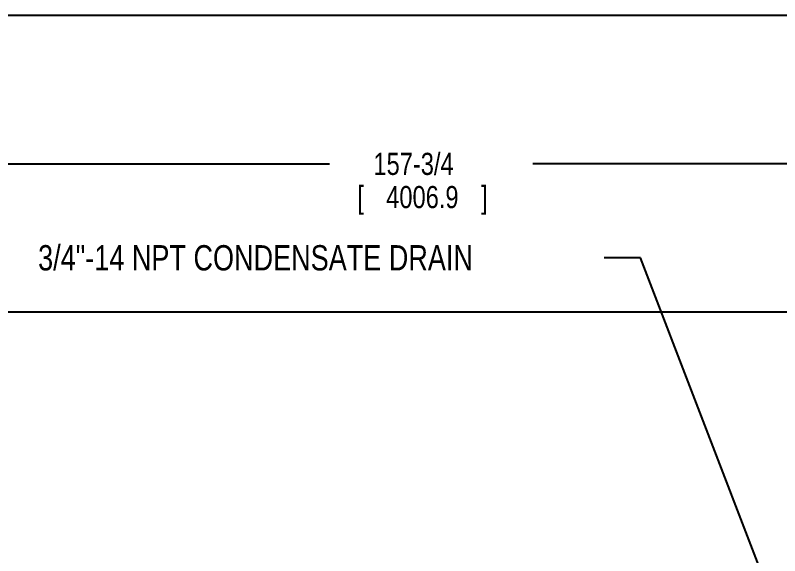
# Model space of a CAD drawing. Extents: x 0 to 325, y 0 to 175.
# Drawn here: x 77.3 to 146.4, y 126.2 to 175 of the extents above; entities that cross this region are included whole.
import ezdxf
from ezdxf.enums import TextEntityAlignment as Align

# ---------------------------------------------------------------- set-up
doc = ezdxf.new("R2010")
doc.units = 0
doc.header["$LTSCALE"] = 17.875
doc.layers.get('0').update_dxf_attribs({"linetype": 'CONTINUOUS'})
for name, color, linetype in [('NOTES', 1, 'CONTINUOUS'), ('UNIT-DIM', 7, 'CONTINUOUS'), ('UNIT-SOL', 7, 'CONTINUOUS')]:
    doc.layers.add(name, color=color, linetype=linetype)
doc.styles.get("Standard").update_dxf_attribs({"font": 'txt', "width": 0.8})
doc.dimstyles.get("Standard").update_dxf_attribs({"dimtxt": 0.18, "dimasz": 0.18, "dimexe": 0.18, "dimexo": 0.0625, "dimgap": 0.09, "dimtad": 0, "dimtih": 1, "dimtoh": 1, "dimzin": 0, "dimcen": 0.09, "dimazin": 3, "dimtfac": 1, "dimtofl": 0, "dimtmove": 0, "dimatfit": 3})

# ---------------------------------------------------------------- blocks, each defined once
blk = doc.blocks.new('_FILLED')
at = {"color": 0, "linetype": 'ByBlock'}
blk.add_solid([(0, 0), (-1, 0.1875), (-1, -0.1875)], dxfattribs=at)
blk = doc.blocks.new('*D2')
at = {"layer": 'UNIT-DIM', "color": 7, "linetype": 'CONTINUOUS'}
for p, q in [((36, 150.125), (36, 163.16)), ((193.75, 150.605), (193.75, 163.16)), ((36, 161.573), (105.675, 161.573)), ((193.75, 161.573), (124.075, 161.573))]:
    blk.add_line(p, q, dxfattribs=at)
at = {"layer": 'UNIT-DIM', "color": 7, "linetype": 'CONTINUOUS', "xscale": 4, "yscale": 4, "zscale": 4, "rotation": 180}
blk.add_blockref('_FILLED', (36, 161.573), dxfattribs=at)
at = {"layer": 'UNIT-DIM', "color": 7, "linetype": 'CONTINUOUS', "xscale": 4, "yscale": 4, "zscale": 4}
blk.add_blockref('_FILLED', (193.75, 161.573), dxfattribs=at)
at = {"layer": 'UNIT-DIM', "color": 7, "linetype": 'CONTINUOUS', "width": 0.8}
for s, p in [('157-3/4', (113.275, 160.573)), ('[', (108.475, 157.573)), ('4006.9', (114.075, 157.573)), (']', (119.675, 157.573))]:
    blk.add_text(s, height=2, dxfattribs=at).set_placement(p, align=Align.CENTER)

msp = doc.modelspace()

# ---------------------------------------------------------------- linework, layer by layer
at = {"color": 7, "linetype": 'CONTINUOUS'}
msp.add_line((0, 175), (325, 175), dxfattribs=at)
at = {"layer": 'NOTES', "color": 1, "linetype": 'CONTINUOUS'}
for p, q in [((133.812, 153.085), (130.529, 153.085)), ((155.382, 96.912), (133.812, 153.085))]:
    msp.add_line(p, q, dxfattribs=at)
at = {"layer": 'UNIT-SOL', "color": 7, "linetype": 'CONTINUOUS'}
msp.add_line((193.75, 148.171), (36, 148.171), dxfattribs=at)

# ---------------------------------------------------------------- texts
at = {"layer": 'NOTES', "color": 1, "linetype": 'CONTINUOUS', "width": 0.8}
msp.add_text('3/4"-14 NPT CONDENSATE DRAIN', height=2.286, dxfattribs=at).set_placement((79.322, 151.942))

# ---------------------------------------------------------------- dimensions: what is measured, and where the dimension line sits
at = {"layer": 'UNIT-DIM', "color": 7, "linetype": 'CONTINUOUS'}
dim = msp.add_linear_dim(base=(193.75, 161.573), p1=(36, 148.538), p2=(193.75, 149.018), dimstyle='Standard', dxfattribs=at)
dim.commit()
dim.dimension.update_dxf_attribs({"geometry": '*D2', "text_midpoint": (114.075, 160.073), "dimtype": 128})

doc.saveas('drawing.dxf')
